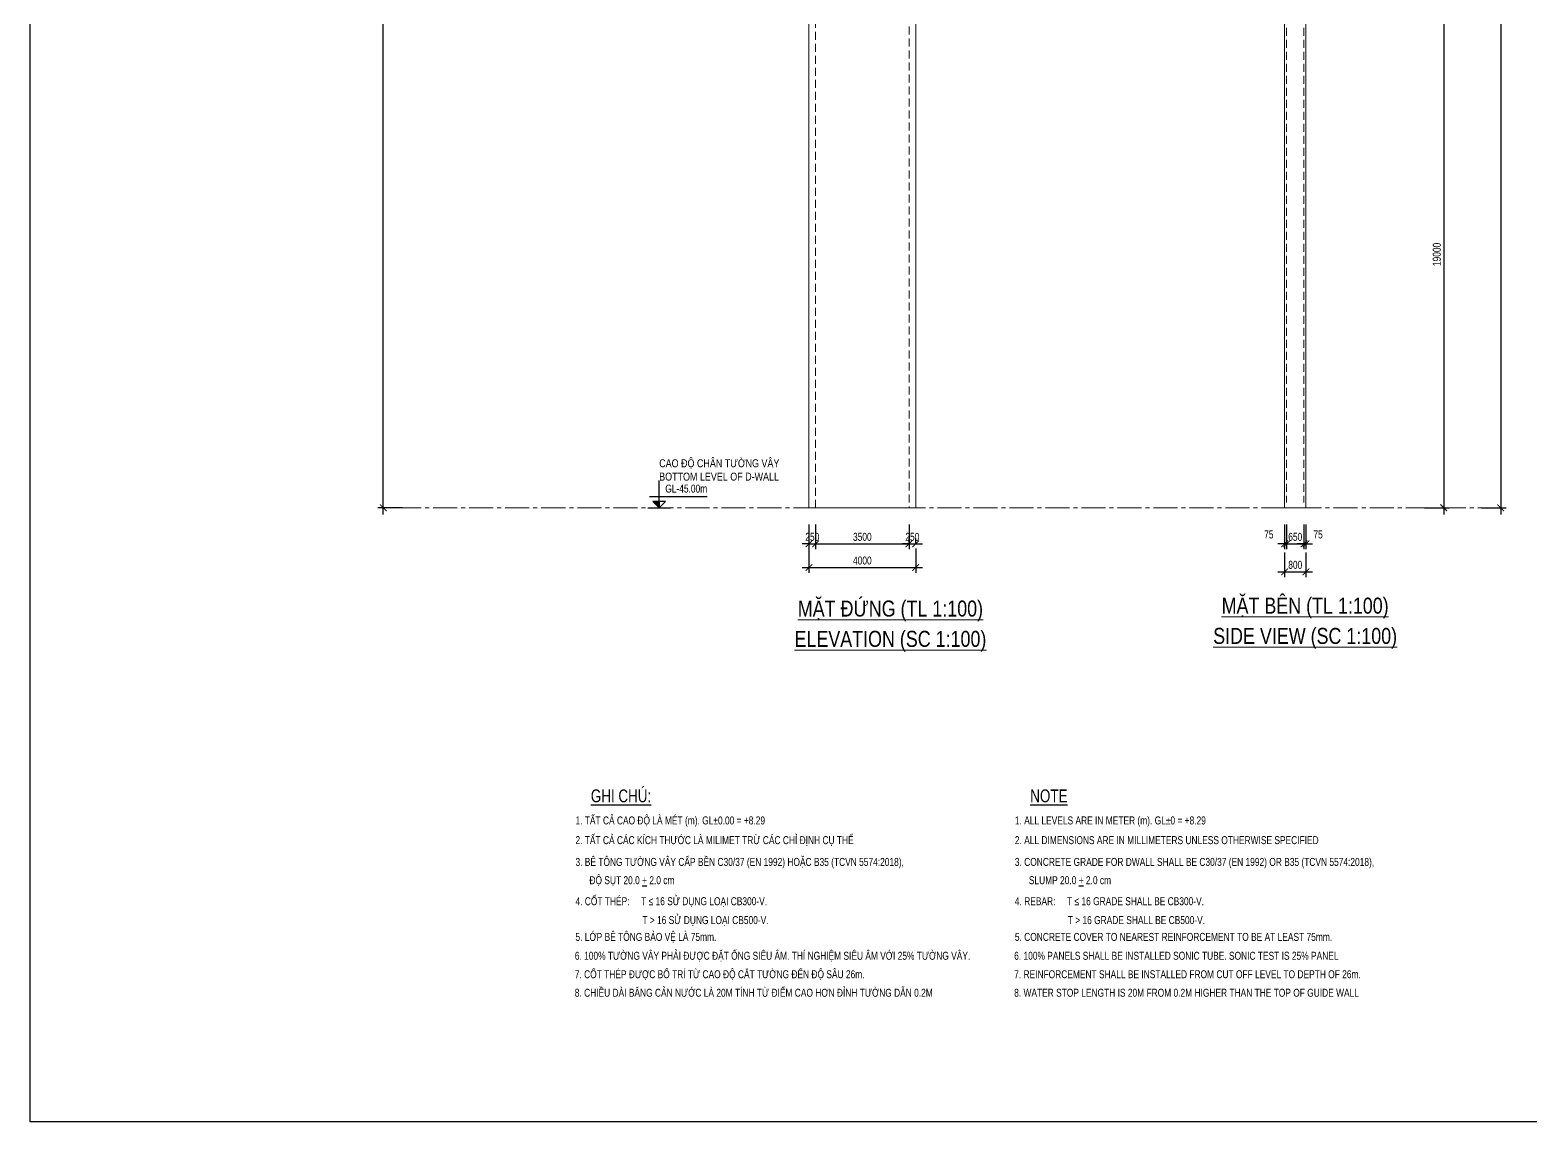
# Model space of a CAD drawing. Header units: millimetres. Extents: x 2746337 to 7547699, y -363432 to 15720.
# Drawn here: x 3361459 to 3417721, y -68024 to -27087 of the extents above; entities that cross this region are included whole.
import ezdxf
from ezdxf.enums import TextEntityAlignment as Align

# ---------------------------------------------------------------- set-up
doc = ezdxf.new("R2010")
doc.units = ezdxf.units.MM
doc.header["$LTSCALE"] = 1200
doc.header["$PDMODE"] = 3
doc.linetypes.add('CENTER2', pattern=[1.125, 0.75, -0.125, 0.125, -0.125])
doc.linetypes.add('HIDDEN', pattern=[0.375, 0.25, -0.125])
for name, color, linetype, lineweight in [('BOUND', 3, 'Continuous', 20), ('ENOTE', 2, 'Continuous', 15), ('Grid line', 160, 'CENTER2', 5), ('HIDE', 8, 'HIDDEN', 13), ('K-THUOC', 1, 'Continuous', 18), ('TEXTVN', 2, 'Continuous', 20)]:
    doc.layers.add(name, color=color, linetype=linetype, lineweight=lineweight)
for name, color, linetype in [('CDC.02.DIM', 1, 'Continuous'), ('CDC.06.TEXT', 2, 'Continuous'), ('CDC.10.HATCH', 251, 'Continuous'), ('CDC.11.NOTE', 8, 'Continuous')]:
    doc.layers.add(name, color=color, linetype=linetype)
doc.styles.add('DB_Arial', font='arial.ttf', dxfattribs={"width": 0.8})
doc.styles.add('SMTEXT', font='arial.ttf', dxfattribs={"width": 0.75})
doc.dimstyles.new('BSV1-100', dxfattribs={"dimtxt": 300, "dimasz": 250, "dimexe": 200, "dimexo": 0, "dimgap": 108, "dimtad": 1, "dimdec": 0, "dimdsep": 46, "dimtxsty": 'SMTEXT', "dimblk": 'ARCHTICK', "dimcen": 100, "dimdle": 250, "dimclrd": 256, "dimclre": 256, "dimclrt": 1, "dimadec": 0, "dimazin": 0, "dimtfac": 1, "dimtdec": 0, "dimtix": 1, "dimtmove": 2, "dimatfit": 3, "dimfxl": 720, "dimfxlon": 1, "dimtolj": 1, "dimtzin": 0, "dimarcsym": 0})

# ---------------------------------------------------------------- blocks, each defined once
blk = doc.blocks.new('A$C7e6bd379')
at = {"layer": 'CDC.06.TEXT', "linetype": 'Continuous', "style": 'SMTEXT', "width": 0.75}
for s, p in [('%%UGHI CHÚ:', (0, 480)), ('%%UNOTE', (16471, 480))]:
    blk.add_text(s, height=480, dxfattribs=at).set_placement(p, align=Align.TOP_LEFT)
at = {"layer": 'CDC.06.TEXT', "style": 'SMTEXT', "width": 0.75}
for s, p in [('1. TẤT CẢ CAO ĐỘ LÀ MÉT (m). GL%%P0.00 = +8.29 ', (-576, -831)), ('1. ALL LEVELS ARE IN METER (m). GL%%P0 = +8.29 ', (15895, -831)), ('2. TẤT CẢ CÁC KÍCH THƯỚC LÀ MILIMET TRỪ CÁC CHỈ ĐỊNH CỤ THỂ', (-576, -1570)), ('2. ALL DIMENSIONS ARE IN MILLIMETERS UNLESS OTHERWISE SPECIFIED', (15895, -1570)), ('3. BÊ TÔNG TƯỜNG VÂY CẤP BỀN C30/37 (EN 1992) HOẶC B35 (TCVN 5574:2018),', (-576, -2387)), ('3. CONCRETE GRADE FOR DWALL SHALL BE C30/37 (EN 1992) OR B35 (TCVN 5574:2018),', (15895, -2387)), ('ĐỘ SỤT 20.0 %%U+%%U 2.0 cm', (-53, -3072)), ('SLUMP 20.0 %%U+%%U 2.0 cm', (16418, -3072)), ('4. CỐT THÉP:     T ≤ 16 SỬ DỤNG LOẠI CB300-V.', (-576, -3860)), ('4. REBAR:     T ≤ 16 GRADE SHALL BE CB300-V.', (15895, -3860)), ('                             T > 16 SỬ DỤNG LOẠI CB500-V.', (-601, -4567)), ('                       T > 16 GRADE SHALL BE CB500-V.', (15869, -4567)), ('5. LỚP BÊ TÔNG BẢO VỆ LÀ 75mm.', (-576, -5198)), ('5. CONCRETE COVER TO NEAREST REINFORCEMENT TO BE AT LEAST 75mm.', (15895, -5198)), ('6. 100%%% TƯỜNG VÂY PHẢI ĐƯỢC ĐẶT ỐNG SIÊU ÂM. THÍ NGHIỆM SIÊU ÂM VỚI 25%%% TƯỜNG VÂY.', (-601, -5905)), ('6. 100%%% PANELS SHALL BE INSTALLED SONIC TUBE. SONIC TEST IS 25%%% PANEL ', (15869, -5905)), ('7. CỐT THÉP ĐƯỢC BỐ TRÍ TỪ CAO ĐỘ CẮT TƯỜNG ĐẾN ĐỘ SÂU 26m. ', (-601, -6598)), ('7. REINFORCEMENT SHALL BE INSTALLED FROM CUT OFF LEVEL TO DEPTH OF 26m. ', (15869, -6598)), ('8. CHIỀU DÀI BĂNG CẢN NƯỚC LÀ 20M TÍNH TỪ ĐIỂM CAO HƠN ĐỈNH TƯỜNG DẪN 0.2M', (-601, -7291)), ('8. WATER STOP LENGTH IS 20M FROM 0.2M HIGHER THAN THE TOP OF GUIDE WALL', (15869, -7291))]:
    blk.add_text(s, height=300, dxfattribs=at).set_placement(p)
blk = doc.blocks.new('_ArchTick')
at = {"color": 0, "linetype": 'ByBlock', "const_width": 0.15}
blk.add_lwpolyline([(-0.5, -0.5), (0.5, 0.5)], dxfattribs=at)
blk = doc.blocks.new('*D824')
at = {"layer": 'Defpoints', "color": 0, "transparency": 16777216}
for p in [(3408485, -45900), (3409285, -45900), (3409285, -47400)]:
    blk.add_point(p, dxfattribs=at)
at = {"layer": 'K-THUOC', "lineweight": -2, "transparency": 16777216}
for p, q in [((3408485, -46680), (3408485, -47600)), ((3409285, -46680), (3409285, -47600)), ((3408235, -47400), (3409535, -47400))]:
    blk.add_line(p, q, dxfattribs=at)
at = {"layer": 'K-THUOC', "lineweight": -2, "transparency": 16777216, "xscale": 250, "yscale": 250, "zscale": 250, "rotation": 180}
blk.add_blockref('_ArchTick', (3408485, -47400), dxfattribs=at)
at = {"layer": 'K-THUOC', "lineweight": -2, "transparency": 16777216, "xscale": 250, "yscale": 250, "zscale": 250}
blk.add_blockref('_ArchTick', (3409285, -47400), dxfattribs=at)
at = {"layer": 'K-THUOC', "color": 1, "transparency": 16777216, "insert": (3408885, -47139), "char_height": 300, "attachment_point": 5, "style": 'SMTEXT'}
blk.add_mtext('\\A1;800', dxfattribs=at)
blk = doc.blocks.new('*D825')
at = {"layer": 'Defpoints', "color": 0, "transparency": 16777216}
for p in [(3408485, -45600), (3408560, -45600), (3408560, -46350)]:
    blk.add_point(p, dxfattribs=at)
at = {"layer": 'K-THUOC', "lineweight": -2, "transparency": 16777216}
for p, q in [((3408485, -45630), (3408485, -46550)), ((3408560, -45630), (3408560, -46550)), ((3408485, -46350), (3408235, -46350)), ((3408485, -46350), (3408560, -46350)), ((3408560, -46350), (3408810, -46350))]:
    blk.add_line(p, q, dxfattribs=at)
at = {"layer": 'K-THUOC', "lineweight": -2, "transparency": 16777216, "xscale": 250, "yscale": 250, "zscale": 250}
blk.add_blockref('_ArchTick', (3408485, -46350), dxfattribs=at)
at = {"layer": 'K-THUOC', "lineweight": -2, "transparency": 16777216, "xscale": 250, "yscale": 250, "zscale": 250, "rotation": 180}
blk.add_blockref('_ArchTick', (3408560, -46350), dxfattribs=at)
at = {"layer": 'K-THUOC', "color": 1, "transparency": 16777216, "insert": (3407894, -46000), "char_height": 300, "attachment_point": 5, "style": 'SMTEXT'}
blk.add_mtext('\\A1;75', dxfattribs=at)
blk = doc.blocks.new('*D826')
at = {"layer": 'Defpoints', "color": 0, "transparency": 16777216}
for p in [(3408560, -45600), (3409210, -45600), (3409210, -46350)]:
    blk.add_point(p, dxfattribs=at)
at = {"layer": 'K-THUOC', "lineweight": -2, "transparency": 16777216}
for p, q in [((3408560, -45630), (3408560, -46550)), ((3409210, -45630), (3409210, -46550)), ((3408560, -46350), (3408310, -46350)), ((3408560, -46350), (3409210, -46350)), ((3409210, -46350), (3409460, -46350))]:
    blk.add_line(p, q, dxfattribs=at)
at = {"layer": 'K-THUOC', "lineweight": -2, "transparency": 16777216, "xscale": 250, "yscale": 250, "zscale": 250}
blk.add_blockref('_ArchTick', (3408560, -46350), dxfattribs=at)
at = {"layer": 'K-THUOC', "lineweight": -2, "transparency": 16777216, "xscale": 250, "yscale": 250, "zscale": 250, "rotation": 180}
blk.add_blockref('_ArchTick', (3409210, -46350), dxfattribs=at)
at = {"layer": 'K-THUOC', "color": 1, "transparency": 16777216, "insert": (3408885, -46089), "char_height": 300, "attachment_point": 5, "style": 'SMTEXT'}
blk.add_mtext('\\A1;650', dxfattribs=at)
blk = doc.blocks.new('*D827')
at = {"layer": 'Defpoints', "color": 0, "transparency": 16777216}
for p in [(3409210, -45600), (3409285, -45600), (3409285, -46350)]:
    blk.add_point(p, dxfattribs=at)
at = {"layer": 'K-THUOC', "lineweight": -2, "transparency": 16777216}
for p, q in [((3409210, -45630), (3409210, -46550)), ((3409285, -45630), (3409285, -46550)), ((3409210, -46350), (3408960, -46350)), ((3409210, -46350), (3409285, -46350)), ((3409285, -46350), (3409535, -46350))]:
    blk.add_line(p, q, dxfattribs=at)
at = {"layer": 'K-THUOC', "lineweight": -2, "transparency": 16777216, "xscale": 250, "yscale": 250, "zscale": 250}
blk.add_blockref('_ArchTick', (3409210, -46350), dxfattribs=at)
at = {"layer": 'K-THUOC', "lineweight": -2, "transparency": 16777216, "xscale": 250, "yscale": 250, "zscale": 250, "rotation": 180}
blk.add_blockref('_ArchTick', (3409285, -46350), dxfattribs=at)
at = {"layer": 'K-THUOC', "color": 1, "transparency": 16777216, "insert": (3409740, -46000), "char_height": 300, "attachment_point": 5, "style": 'SMTEXT'}
blk.add_mtext('\\A1;75', dxfattribs=at)
blk = doc.blocks.new('*D828')
at = {"layer": 'Defpoints', "color": 0, "transparency": 16777216}
for p in [(3374700, 0), (3376223, 0), (3379343, -45000)]:
    blk.add_point(p, dxfattribs=at)
at = {"layer": 'K-THUOC', "lineweight": -2, "transparency": 16777216}
for p, q in [((3374700, -45250), (3374700, 250)), ((3375420, 0), (3374500, 0)), ((3375420, -45000), (3374500, -45000))]:
    blk.add_line(p, q, dxfattribs=at)
at = {"layer": 'K-THUOC', "lineweight": -2, "transparency": 16777216, "xscale": 250, "yscale": 250, "zscale": 250}
for p, rotation in [((3374700, 0), 90), ((3374700, -45000), 270)]:
    blk.add_blockref('_ArchTick', p, dxfattribs=dict(at, rotation=rotation))
at = {"layer": 'K-THUOC', "color": 1, "transparency": 16777216, "insert": (3374439, -22500), "char_height": 300, "attachment_point": 5, "rotation": 90, "style": 'SMTEXT'}
blk.add_mtext('\\A1;45000', dxfattribs=at)
blk = doc.blocks.new('tag_cd')
at = {"layer": 'CDC.10.HATCH'}
blk.add_hatch(color=256, dxfattribs=at).paths.add_polyline_path([(180, 240), (420, 0), (420, 240)])
at = {"layer": 'CDC.02.DIM'}
for points in [[(420, 240), (420, 0), (660, 240), (180, 240), (420, 0), (420, 1020)], [(0, 0), (840, 0)], [(60, 420), (2220, 420)]]:
    blk.add_lwpolyline(points, dxfattribs=at)
at = {"layer": 'CDC.06.TEXT', "ltscale": 0.5, "style": 'SMTEXT', "width": 0.75}
blk.add_attdef('CD', text='', height=300, dxfattribs=at).set_placement((2220, 570), align=Align.RIGHT)
blk = doc.blocks.new('*D781')
at = {"layer": 'Defpoints', "color": 0, "transparency": 16777216}
for p in [(3403739, -26000), (3405310, -45000), (3414453, -45000)]:
    blk.add_point(p, dxfattribs=at)
at = {"layer": 'K-THUOC', "lineweight": -2, "transparency": 16777216}
for p, q in [((3414453, -25750), (3414453, -45250)), ((3413733, -26000), (3414653, -26000)), ((3413733, -45000), (3414653, -45000))]:
    blk.add_line(p, q, dxfattribs=at)
at = {"layer": 'K-THUOC', "lineweight": -2, "transparency": 16777216, "xscale": 250, "yscale": 250, "zscale": 250}
for p, rotation in [((3414453, -26000), 90), ((3414453, -45000), 270)]:
    blk.add_blockref('_ArchTick', p, dxfattribs=dict(at, rotation=rotation))
at = {"layer": 'K-THUOC', "color": 1, "transparency": 16777216, "insert": (3414192, -35500), "char_height": 300, "attachment_point": 5, "rotation": 90, "style": 'SMTEXT'}
blk.add_mtext('\\A1;19000', dxfattribs=at)
blk = doc.blocks.new('*D783')
at = {"layer": 'Defpoints', "color": 0, "transparency": 16777216}
for p in [(3408485, 0), (3408485, -45000), (3416586, -45000)]:
    blk.add_point(p, dxfattribs=at)
at = {"layer": 'K-THUOC', "lineweight": -2, "transparency": 16777216}
for p, q in [((3415866, 0), (3416786, 0)), ((3416586, 250), (3416586, -45250)), ((3415866, -45000), (3416786, -45000))]:
    blk.add_line(p, q, dxfattribs=at)
at = {"layer": 'K-THUOC', "lineweight": -2, "transparency": 16777216, "xscale": 250, "yscale": 250, "zscale": 250}
for p, rotation in [((3416586, 0), 90), ((3416586, -45000), 270)]:
    blk.add_blockref('_ArchTick', p, dxfattribs=dict(at, rotation=rotation))
at = {"layer": 'K-THUOC', "color": 1, "transparency": 16777216, "insert": (3416325, -22500), "char_height": 300, "attachment_point": 5, "rotation": 90, "style": 'SMTEXT'}
blk.add_mtext('\\A1;45000', dxfattribs=at)
blk = doc.blocks.new('*D786')
at = {"layer": 'Defpoints', "color": 0, "transparency": 16777216}
for p in [(3390657, -45600), (3390907, -45600), (3390907, -46350)]:
    blk.add_point(p, dxfattribs=at)
at = {"layer": 'K-THUOC', "lineweight": -2, "transparency": 16777216}
for p, q in [((3390657, -45630), (3390657, -46550)), ((3390907, -45630), (3390907, -46550)), ((3390657, -46350), (3390407, -46350)), ((3390657, -46350), (3390907, -46350)), ((3390907, -46350), (3391157, -46350))]:
    blk.add_line(p, q, dxfattribs=at)
at = {"layer": 'K-THUOC', "lineweight": -2, "transparency": 16777216, "xscale": 250, "yscale": 250, "zscale": 250}
blk.add_blockref('_ArchTick', (3390657, -46350), dxfattribs=at)
at = {"layer": 'K-THUOC', "lineweight": -2, "transparency": 16777216, "xscale": 250, "yscale": 250, "zscale": 250, "rotation": 180}
blk.add_blockref('_ArchTick', (3390907, -46350), dxfattribs=at)
at = {"layer": 'K-THUOC', "color": 1, "transparency": 16777216, "insert": (3390782, -46089), "char_height": 300, "attachment_point": 5, "style": 'SMTEXT'}
blk.add_mtext('\\A1;250', dxfattribs=at)
blk = doc.blocks.new('*D787')
at = {"layer": 'Defpoints', "color": 0, "transparency": 16777216}
for p in [(3394407, -45000), (3390907, -45600), (3394407, -46350)]:
    blk.add_point(p, dxfattribs=at)
at = {"layer": 'K-THUOC', "lineweight": -2, "transparency": 16777216}
for p, q in [((3390907, -45630), (3390907, -46550)), ((3394407, -45630), (3394407, -46550)), ((3390657, -46350), (3394657, -46350))]:
    blk.add_line(p, q, dxfattribs=at)
at = {"layer": 'K-THUOC', "lineweight": -2, "transparency": 16777216, "xscale": 250, "yscale": 250, "zscale": 250, "rotation": 180}
blk.add_blockref('_ArchTick', (3390907, -46350), dxfattribs=at)
at = {"layer": 'K-THUOC', "lineweight": -2, "transparency": 16777216, "xscale": 250, "yscale": 250, "zscale": 250}
blk.add_blockref('_ArchTick', (3394407, -46350), dxfattribs=at)
at = {"layer": 'K-THUOC', "color": 1, "transparency": 16777216, "insert": (3392657, -46089), "char_height": 300, "attachment_point": 5, "style": 'SMTEXT'}
blk.add_mtext('\\A1;3500', dxfattribs=at)
blk = doc.blocks.new('*D788')
at = {"layer": 'Defpoints', "color": 0, "transparency": 16777216}
for p in [(3394407, -46350), (3394657, -46350), (3394657, -46350)]:
    blk.add_point(p, dxfattribs=at)
at = {"layer": 'K-THUOC', "lineweight": -2, "transparency": 16777216}
for p, q in [((3394407, -46350), (3394157, -46350)), ((3394407, -46350), (3394407, -46150)), ((3394407, -46350), (3394657, -46350)), ((3394657, -46350), (3394657, -46150)), ((3394657, -46350), (3394907, -46350))]:
    blk.add_line(p, q, dxfattribs=at)
at = {"layer": 'K-THUOC', "lineweight": -2, "transparency": 16777216, "xscale": 250, "yscale": 250, "zscale": 250}
blk.add_blockref('_ArchTick', (3394407, -46350), dxfattribs=at)
at = {"layer": 'K-THUOC', "lineweight": -2, "transparency": 16777216, "xscale": 250, "yscale": 250, "zscale": 250, "rotation": 180}
blk.add_blockref('_ArchTick', (3394657, -46350), dxfattribs=at)
at = {"layer": 'K-THUOC', "color": 1, "transparency": 16777216, "insert": (3394532, -46089), "char_height": 300, "attachment_point": 5, "style": 'SMTEXT'}
blk.add_mtext('\\A1;250', dxfattribs=at)
blk = doc.blocks.new('*D789')
at = {"layer": 'Defpoints', "color": 0, "transparency": 16777216}
for p in [(3390657, -45000), (3394657, -45000), (3394657, -47240)]:
    blk.add_point(p, dxfattribs=at)
at = {"layer": 'K-THUOC', "lineweight": -2, "transparency": 16777216}
for p, q in [((3390657, -46520), (3390657, -47440)), ((3394657, -46520), (3394657, -47440)), ((3390407, -47240), (3394907, -47240))]:
    blk.add_line(p, q, dxfattribs=at)
at = {"layer": 'K-THUOC', "lineweight": -2, "transparency": 16777216, "xscale": 250, "yscale": 250, "zscale": 250, "rotation": 180}
blk.add_blockref('_ArchTick', (3390657, -47240), dxfattribs=at)
at = {"layer": 'K-THUOC', "lineweight": -2, "transparency": 16777216, "xscale": 250, "yscale": 250, "zscale": 250}
blk.add_blockref('_ArchTick', (3394657, -47240), dxfattribs=at)
at = {"layer": 'K-THUOC', "color": 1, "transparency": 16777216, "insert": (3392657, -46978), "char_height": 300, "attachment_point": 5, "style": 'SMTEXT'}
blk.add_mtext('\\A1;4000', dxfattribs=at)

msp = doc.modelspace()

# ---------------------------------------------------------------- linework, layer by layer
msp.add_lwpolyline([(3361458.5, 9128.3), (3454975.9, 9128.3), (3454975.9, -68024), (3361458.5, -68024)], close=True)
at = {"layer": 'BOUND'}
msp.add_line((3390657.5, 410), (3390657.5, -45000), dxfattribs=at)
for points in [[(3390657.5, -45000), (3394657.5, -45000), (3394657.5, -500), (3390657.5, -500)], [(3408485.2, -45000), (3409285.2, -45000), (3409285.2, -500), (3408485.2, -500)]]:
    msp.add_lwpolyline(points, close=True, dxfattribs=at)
at = {"layer": 'BOUND', "lineweight": 20}
msp.add_lwpolyline([(3409285.2, -4350), (3409285.2, -500), (3408485.2, -500), (3408485.2, -45000), (3409285.2, -45000), (3409285.2, -19550)], dxfattribs=at)
at = {"layer": 'Grid line'}
msp.add_line((3375224.4, -45000), (3416180.8, -45000), dxfattribs=at)
at = {"layer": 'HIDE'}
for p, q in [((3390907.5, -45000), (3390907.5, 500)), ((3394407.5, 500), (3394407.5, -45000)), ((3408560.2, -450), (3408560.2, -44800)), ((3409210.2, -450), (3409210.2, -44800))]:
    msp.add_line(p, q, dxfattribs=at)

# ---------------------------------------------------------------- block references
at = {"layer": 'CDC.11.NOTE'}
msp.add_blockref('A$C7e6bd379', (3382480.6, -56037.9), dxfattribs=at)
at = {"layer": 'ENOTE'}
msp.add_blockref('tag_cd', (3384622.8, -45000), dxfattribs=at).add_auto_attribs({'CD': 'GL-45.00m'})

# ---------------------------------------------------------------- texts
at = {"layer": 'TEXTVN', "style": 'DB_Arial', "width": 0.8}
for s, p in [('CAO ĐỘ CHÂN TƯỜNG VÂY', (3385042.8, -43480)), ('BOTTOM LEVEL OF D-WALL', (3385042.8, -43980))]:
    msp.add_text(s, height=300, dxfattribs=at).set_placement(p)
for s, p in [('%%UMẶT ĐỨNG (TL 1:100)', (3393710.6, -48787)), ('%%UMẶT BÊN (TL 1:100)', (3409256, -48675.9)), ('%%USIDE VIEW (SC 1:100)', (3409256, -49875.9)), ('%%UELEVATION (SC 1:100)', (3393710.6, -49987))]:
    msp.add_text(s, height=600, dxfattribs=at).set_placement(p, align=Align.MIDDLE)

# ---------------------------------------------------------------- dimensions: what is measured, and where the dimension line sits
at = {"layer": 'K-THUOC'}
for base, p1, p2, picture, middle in [((3374700.1, 0), (3379342.6, -45000), (3376222.5, 0), '*D828', (3374438.9, -22500)), ((3416585.8, -45000), (3408485.2, 0), (3408485.2, -45000), '*D783', (3416324.6, -22500)), ((3414453.1, -45000), (3403738.5, -26000), (3405310.2, -45000), '*D781', (3414191.9, -35500))]:
    dim = msp.add_linear_dim(base=base, p1=p1, p2=p2, angle=90, dimstyle='BSV1-100', dxfattribs=at)
    dim.commit()
    dim.dimension.update_dxf_attribs({"geometry": picture, "text_midpoint": middle})
for base, p1, p2, picture, middle in [((3394657.5, -47239.6), (3390657.5, -45000), (3394657.5, -45000), '*D789', (3392657.5, -46978.5)), ((3394407.5, -46350), (3390907.5, -45600), (3394407.5, -45000), '*D787', (3392657.5, -46088.7)), ((3390907.5, -46350), (3390657.5, -45600), (3390907.5, -45600), '*D786', (3390782.5, -46088.8)), ((3409285.2, -47400), (3408485.2, -45900), (3409285.2, -45900), '*D824', (3408885.2, -47138.8)), ((3409210.2, -46350), (3408560.2, -45600), (3409210.2, -45600), '*D826', (3408885.2, -46088.8))]:
    dim = msp.add_linear_dim(base=base, p1=p1, p2=p2, dimstyle='BSV1-100', dxfattribs=at)
    dim.commit()
    dim.dimension.update_dxf_attribs({"geometry": picture, "text_midpoint": middle})
dim = msp.add_aligned_dim(p1=(3394407.5, -46350), p2=(3394657.5, -46350), distance=0, dimstyle='BSV1-100', dxfattribs=at)
dim.commit()
dim.dimension.update_dxf_attribs({"geometry": '*D788', "text_midpoint": (3394532.5, -46088.8)})
for base, p1, p2, picture, middle in [((3408560.2, -46350), (3408485.2, -45600), (3408560.2, -45600), '*D825', (3407893.9, -46000)), ((3409285.2, -46350), (3409210.2, -45600), (3409285.2, -45600), '*D827', (3409740.5, -46000))]:
    dim = msp.add_linear_dim(base=base, p1=p1, p2=p2, dimstyle='BSV1-100', dxfattribs=at)
    dim.commit()
    dim.dimension.update_dxf_attribs({"geometry": picture, "text_midpoint": middle, "dimtype": 160})

doc.saveas('drawing.dxf')
